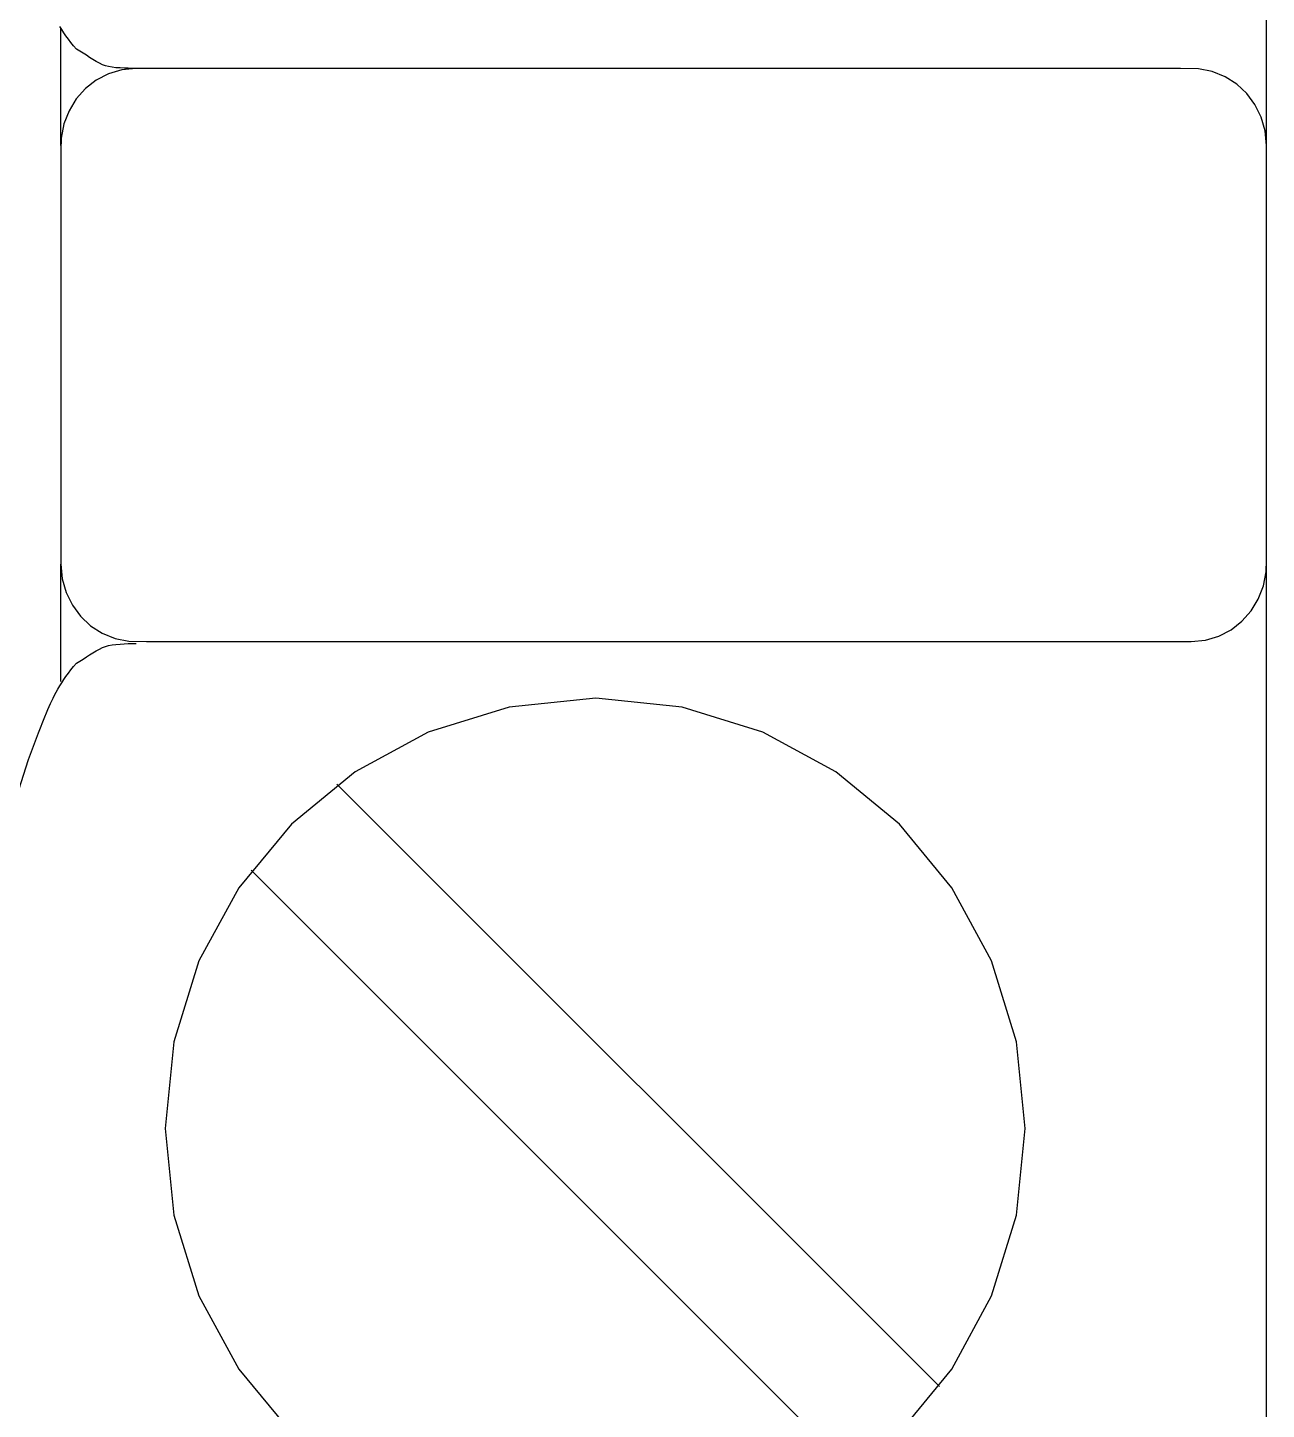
# Model space of a CAD drawing. Extents: x 1 to 47.7, y 0.2 to 35.
# Drawn here: x 37.19 to 37.672, y 3.325 to 3.863 of the extents above; entities that cross this region are included whole.
import ezdxf

# ---------------------------------------------------------------- set-up
doc = ezdxf.new("R2010")
doc.units = 0
doc.header["$MEASUREMENT"] = 0
for name, color, linetype in [('7_1__EMPTY_IO_BOARD_POSITI', 7, 'CONTINUOUS'), ('7_2___8__INDEPENDENT_INPUT', 7, 'CONTINUOUS'), ('7_3___8__OPTOISO_INDEPENDE', 7, 'CONTINUOUS'), ('7_4___24__OPTOISO_INDEPEND', 7, 'CONTINUOUS'), ('7_5___8__INDEPENDENT_INPUT', 7, 'CONTINUOUS'), ('7_6____8__INDEPENDENT_INPU', 7, 'CONTINUOUS'), ('7_7____8__OPTOISO_INDEPEND', 7, 'CONTINUOUS'), ('7_8____8__OPTOISO_INDEPEND', 7, 'CONTINUOUS')]:
    doc.layers.add(name, color=color, linetype=linetype)

msp = doc.modelspace()

# ---------------------------------------------------------------- linework, layer by layer
at = {"layer": '7_1__EMPTY_IO_BOARD_POSITI'}
msp.add_lwpolyline([(37.67201, 3.88041), (37.67201, 3.80307), (37.67201, 3.72857), (37.67201, 3.65707), (37.67201, 3.58871), (37.67201, 3.52366), (37.67201, 3.46206), (37.67201, 3.40407), (37.67201, 3.34983), (37.67201, 3.29951)], dxfattribs=at)
at = {"layer": '7_2___8__INDEPENDENT_INPUT'}
for points in [[(37.67212, 3.31402), (37.67212, 3.3499), (37.67212, 3.38779), (37.67212, 3.42763), (37.67212, 3.51293), (37.67212, 3.60536), (37.67212, 3.70447), (37.67212, 3.80982), (37.67212, 3.92095)], [(37.23261, 3.84679), (37.23111, 3.8468), (37.22954, 3.84682), (37.22794, 3.84687), (37.22634, 3.84695), (37.22478, 3.84707), (37.2233, 3.84724), (37.22193, 3.84747), (37.2207, 3.84776), (37.21956, 3.84818), (37.21831, 3.84878), (37.21706, 3.84946), (37.21579, 3.85022), (37.21452, 3.85103), (37.21325, 3.85187), (37.21199, 3.85271), (37.21073, 3.85354), (37.20948, 3.85433), (37.20832, 3.85556), (37.20726, 3.85687), (37.20626, 3.85815), (37.20533, 3.85941), (37.20447, 3.86065), (37.20366, 3.86188), (37.2029, 3.86311)], [(37.20337, 3.8168), (37.20337, 3.86235)], [(37.20337, 3.6084), (37.20337, 3.65395)], [(37.18699, 3.56628), (37.19081, 3.57807), (37.19461, 3.58835), (37.1971, 3.59467), (37.19771, 3.59617), (37.19828, 3.59749), (37.19881, 3.59869), (37.19932, 3.5998), (37.19983, 3.60086), (37.20035, 3.60192), (37.20091, 3.60301), (37.20153, 3.60418), (37.20219, 3.60542), (37.2029, 3.60665), (37.20366, 3.60788), (37.20447, 3.60911), (37.20533, 3.61036), (37.20626, 3.61161), (37.20726, 3.6129), (37.20832, 3.61421), (37.20948, 3.61543), (37.21073, 3.61623), (37.21199, 3.61705), (37.21325, 3.6179), (37.21452, 3.61873), (37.21579, 3.61954), (37.21706, 3.6203), (37.21831, 3.62099), (37.21956, 3.62158), (37.2207, 3.622), (37.22193, 3.62231), (37.2233, 3.62257), (37.22478, 3.62277), (37.22634, 3.62293), (37.22794, 3.62305), (37.22954, 3.62313), (37.23111, 3.62317), (37.23261, 3.62319)], [(37.52947, 3.31617), (37.54987, 3.34095), (37.56527, 3.36939), (37.575, 3.40082), (37.57839, 3.43458), (37.575, 3.46827), (37.56527, 3.49967), (37.54987, 3.52808), (37.52947, 3.55283), (37.50475, 3.57326), (37.47637, 3.58869), (37.445, 3.59844), (37.41132, 3.60184), (37.37761, 3.59844), (37.3462, 3.58869), (37.31776, 3.57326), (37.29297, 3.55283), (37.2725, 3.52808), (37.25705, 3.49967), (37.24728, 3.46827), (37.24387, 3.43458), (37.24728, 3.40082), (37.25705, 3.36939), (37.2725, 3.34095), (37.29297, 3.31617)], [(37.54497, 3.33415), (37.31071, 3.56842)], [(37.51155, 3.30073), (37.27729, 3.535)]]:
    msp.add_lwpolyline(points, dxfattribs=at)
msp.add_lwpolyline([(37.23261, 3.84679), (37.22705, 3.84625), (37.22184, 3.8447), (37.21709, 3.84223), (37.21288, 3.83894), (37.20932, 3.83495), (37.20651, 3.83034), (37.20453, 3.82522), (37.2035, 3.81969), (37.20337, 3.81518), (37.20337, 3.80338), (37.20337, 3.78283), (37.20337, 3.75671), (37.20337, 3.7282), (37.20337, 3.70049), (37.20337, 3.67675), (37.20337, 3.66018), (37.20337, 3.65395), (37.20389, 3.64825), (37.20541, 3.64291), (37.20782, 3.63803), (37.21101, 3.63372), (37.21491, 3.63006), (37.2194, 3.62717), (37.2244, 3.62514), (37.22979, 3.62408), (37.2367, 3.62395), (37.26643, 3.62395), (37.3182, 3.62395), (37.38401, 3.62395), (37.45582, 3.62395), (37.52563, 3.62395), (37.58542, 3.62395), (37.62718, 3.62395), (37.64288, 3.62395), (37.64844, 3.62449), (37.65364, 3.62604), (37.6584, 3.62851), (37.66261, 3.6318), (37.66616, 3.6358), (37.66898, 3.64041), (37.67095, 3.64553), (37.67198, 3.65106), (37.67212, 3.65557), (37.67212, 3.66737), (37.67212, 3.68792), (37.67212, 3.71405), (37.67212, 3.74255), (37.67212, 3.77026), (37.67212, 3.794), (37.67212, 3.81057), (37.67212, 3.8168), (37.67159, 3.8225), (37.67008, 3.82784), (37.66767, 3.83272), (37.66447, 3.83703), (37.66058, 3.84068), (37.65608, 3.84357), (37.65109, 3.84559), (37.6457, 3.84666), (37.63878, 3.84679), (37.60906, 3.84679), (37.55728, 3.84679), (37.49148, 3.84679), (37.41966, 3.84679), (37.34985, 3.84679), (37.29006, 3.84679), (37.24831, 3.84679)], close=True, dxfattribs=at)
at = {"layer": '7_3___8__OPTOISO_INDEPENDE'}
for points in [[(37.67212, 3.31402), (37.67212, 3.3499), (37.67212, 3.38779), (37.67212, 3.42763), (37.67212, 3.51293), (37.67212, 3.60536), (37.67212, 3.70447), (37.67212, 3.80982), (37.67212, 3.92095)], [(37.23261, 3.84679), (37.23111, 3.8468), (37.22954, 3.84682), (37.22794, 3.84687), (37.22634, 3.84695), (37.22478, 3.84707), (37.2233, 3.84724), (37.22193, 3.84747), (37.2207, 3.84776), (37.21956, 3.84818), (37.21831, 3.84878), (37.21706, 3.84946), (37.21579, 3.85022), (37.21452, 3.85103), (37.21325, 3.85187), (37.21199, 3.85271), (37.21073, 3.85354), (37.20948, 3.85433), (37.20832, 3.85556), (37.20726, 3.85687), (37.20626, 3.85815), (37.20533, 3.85941), (37.20447, 3.86065), (37.20366, 3.86188), (37.2029, 3.86311)], [(37.20337, 3.8168), (37.20337, 3.86235)], [(37.20337, 3.6084), (37.20337, 3.65395)], [(37.18699, 3.56628), (37.19081, 3.57807), (37.19461, 3.58835), (37.1971, 3.59467), (37.19771, 3.59617), (37.19828, 3.59749), (37.19881, 3.59869), (37.19932, 3.5998), (37.19983, 3.60086), (37.20035, 3.60192), (37.20091, 3.60301), (37.20153, 3.60418), (37.20219, 3.60542), (37.2029, 3.60665), (37.20366, 3.60788), (37.20447, 3.60911), (37.20533, 3.61036), (37.20626, 3.61161), (37.20726, 3.6129), (37.20832, 3.61421), (37.20948, 3.61543), (37.21073, 3.61623), (37.21199, 3.61705), (37.21325, 3.6179), (37.21452, 3.61873), (37.21579, 3.61954), (37.21706, 3.6203), (37.21831, 3.62099), (37.21956, 3.62158), (37.2207, 3.622), (37.22193, 3.62231), (37.2233, 3.62257), (37.22478, 3.62277), (37.22634, 3.62293), (37.22794, 3.62305), (37.22954, 3.62313), (37.23111, 3.62317), (37.23261, 3.62319)], [(37.52947, 3.31617), (37.54987, 3.34095), (37.56527, 3.36939), (37.575, 3.40082), (37.57839, 3.43458), (37.575, 3.46827), (37.56527, 3.49967), (37.54987, 3.52808), (37.52947, 3.55283), (37.50475, 3.57326), (37.47637, 3.58869), (37.445, 3.59844), (37.41132, 3.60184), (37.37761, 3.59844), (37.3462, 3.58869), (37.31776, 3.57326), (37.29297, 3.55283), (37.2725, 3.52808), (37.25705, 3.49967), (37.24728, 3.46827), (37.24387, 3.43458), (37.24728, 3.40082), (37.25705, 3.36939), (37.2725, 3.34095), (37.29297, 3.31617)], [(37.54497, 3.33415), (37.31071, 3.56842)], [(37.51155, 3.30073), (37.27729, 3.535)]]:
    msp.add_lwpolyline(points, dxfattribs=at)
msp.add_lwpolyline([(37.23261, 3.84679), (37.22705, 3.84625), (37.22184, 3.8447), (37.21709, 3.84223), (37.21288, 3.83894), (37.20932, 3.83495), (37.20651, 3.83034), (37.20453, 3.82522), (37.2035, 3.81969), (37.20337, 3.81518), (37.20337, 3.80338), (37.20337, 3.78283), (37.20337, 3.75671), (37.20337, 3.7282), (37.20337, 3.70049), (37.20337, 3.67675), (37.20337, 3.66018), (37.20337, 3.65395), (37.20389, 3.64825), (37.20541, 3.64291), (37.20782, 3.63803), (37.21101, 3.63372), (37.21491, 3.63006), (37.2194, 3.62717), (37.2244, 3.62514), (37.22979, 3.62408), (37.2367, 3.62395), (37.26643, 3.62395), (37.3182, 3.62395), (37.38401, 3.62395), (37.45582, 3.62395), (37.52563, 3.62395), (37.58542, 3.62395), (37.62718, 3.62395), (37.64288, 3.62395), (37.64844, 3.62449), (37.65364, 3.62604), (37.6584, 3.62851), (37.66261, 3.6318), (37.66616, 3.6358), (37.66898, 3.64041), (37.67095, 3.64553), (37.67198, 3.65106), (37.67212, 3.65557), (37.67212, 3.66737), (37.67212, 3.68792), (37.67212, 3.71405), (37.67212, 3.74255), (37.67212, 3.77026), (37.67212, 3.794), (37.67212, 3.81057), (37.67212, 3.8168), (37.67159, 3.8225), (37.67008, 3.82784), (37.66767, 3.83272), (37.66447, 3.83703), (37.66058, 3.84068), (37.65608, 3.84357), (37.65109, 3.84559), (37.6457, 3.84666), (37.63878, 3.84679), (37.60906, 3.84679), (37.55728, 3.84679), (37.49148, 3.84679), (37.41966, 3.84679), (37.34985, 3.84679), (37.29006, 3.84679), (37.24831, 3.84679)], close=True, dxfattribs=at)
at = {"layer": '7_4___24__OPTOISO_INDEPEND'}
for points in [[(37.67212, 3.31402), (37.67212, 3.3499), (37.67212, 3.38779), (37.67212, 3.42763), (37.67212, 3.51293), (37.67212, 3.60536), (37.67212, 3.70447), (37.67212, 3.80982), (37.67212, 3.92095)], [(37.23261, 3.84679), (37.23111, 3.8468), (37.22954, 3.84682), (37.22794, 3.84687), (37.22634, 3.84695), (37.22478, 3.84707), (37.2233, 3.84724), (37.22193, 3.84747), (37.2207, 3.84776), (37.21956, 3.84818), (37.21831, 3.84878), (37.21706, 3.84946), (37.21579, 3.85022), (37.21452, 3.85103), (37.21325, 3.85187), (37.21199, 3.85271), (37.21073, 3.85354), (37.20948, 3.85433), (37.20832, 3.85556), (37.20726, 3.85687), (37.20626, 3.85815), (37.20533, 3.85941), (37.20447, 3.86065), (37.20366, 3.86188), (37.2029, 3.86311)], [(37.20337, 3.8168), (37.20337, 3.86235)], [(37.20337, 3.6084), (37.20337, 3.65395)], [(37.18699, 3.56628), (37.19081, 3.57807), (37.19461, 3.58835), (37.1971, 3.59467), (37.19771, 3.59617), (37.19828, 3.59749), (37.19881, 3.59869), (37.19932, 3.5998), (37.19983, 3.60086), (37.20035, 3.60192), (37.20091, 3.60301), (37.20153, 3.60418), (37.20219, 3.60542), (37.2029, 3.60665), (37.20366, 3.60788), (37.20447, 3.60911), (37.20533, 3.61036), (37.20626, 3.61161), (37.20726, 3.6129), (37.20832, 3.61421), (37.20948, 3.61543), (37.21073, 3.61623), (37.21199, 3.61705), (37.21325, 3.6179), (37.21452, 3.61873), (37.21579, 3.61954), (37.21706, 3.6203), (37.21831, 3.62099), (37.21956, 3.62158), (37.2207, 3.622), (37.22193, 3.62231), (37.2233, 3.62257), (37.22478, 3.62277), (37.22634, 3.62293), (37.22794, 3.62305), (37.22954, 3.62313), (37.23111, 3.62317), (37.23261, 3.62319)], [(37.52947, 3.31617), (37.54987, 3.34095), (37.56527, 3.36939), (37.575, 3.40082), (37.57839, 3.43458), (37.575, 3.46827), (37.56527, 3.49967), (37.54987, 3.52808), (37.52947, 3.55283), (37.50475, 3.57326), (37.47637, 3.58869), (37.445, 3.59844), (37.41132, 3.60184), (37.37761, 3.59844), (37.3462, 3.58869), (37.31776, 3.57326), (37.29297, 3.55283), (37.2725, 3.52808), (37.25705, 3.49967), (37.24728, 3.46827), (37.24387, 3.43458), (37.24728, 3.40082), (37.25705, 3.36939), (37.2725, 3.34095), (37.29297, 3.31617)], [(37.54497, 3.33415), (37.31071, 3.56842)], [(37.51155, 3.30073), (37.27729, 3.535)]]:
    msp.add_lwpolyline(points, dxfattribs=at)
msp.add_lwpolyline([(37.23261, 3.84679), (37.22705, 3.84625), (37.22184, 3.8447), (37.21709, 3.84223), (37.21288, 3.83894), (37.20932, 3.83495), (37.20651, 3.83034), (37.20453, 3.82522), (37.2035, 3.81969), (37.20337, 3.81518), (37.20337, 3.80338), (37.20337, 3.78283), (37.20337, 3.75671), (37.20337, 3.7282), (37.20337, 3.70049), (37.20337, 3.67675), (37.20337, 3.66018), (37.20337, 3.65395), (37.20389, 3.64825), (37.20541, 3.64291), (37.20782, 3.63803), (37.21101, 3.63372), (37.21491, 3.63006), (37.2194, 3.62717), (37.2244, 3.62514), (37.22979, 3.62408), (37.2367, 3.62395), (37.26643, 3.62395), (37.3182, 3.62395), (37.38401, 3.62395), (37.45582, 3.62395), (37.52563, 3.62395), (37.58542, 3.62395), (37.62718, 3.62395), (37.64288, 3.62395), (37.64844, 3.62449), (37.65364, 3.62604), (37.6584, 3.62851), (37.66261, 3.6318), (37.66616, 3.6358), (37.66898, 3.64041), (37.67095, 3.64553), (37.67198, 3.65106), (37.67212, 3.65557), (37.67212, 3.66737), (37.67212, 3.68792), (37.67212, 3.71405), (37.67212, 3.74255), (37.67212, 3.77026), (37.67212, 3.794), (37.67212, 3.81057), (37.67212, 3.8168), (37.67159, 3.8225), (37.67008, 3.82784), (37.66767, 3.83272), (37.66447, 3.83703), (37.66058, 3.84068), (37.65608, 3.84357), (37.65109, 3.84559), (37.6457, 3.84666), (37.63878, 3.84679), (37.60906, 3.84679), (37.55728, 3.84679), (37.49148, 3.84679), (37.41966, 3.84679), (37.34985, 3.84679), (37.29006, 3.84679), (37.24831, 3.84679)], close=True, dxfattribs=at)
at = {"layer": '7_5___8__INDEPENDENT_INPUT'}
for points in [[(37.67212, 3.31402), (37.67212, 3.3499), (37.67212, 3.38779), (37.67212, 3.42763), (37.67212, 3.51293), (37.67212, 3.60536), (37.67212, 3.70447), (37.67212, 3.80982), (37.67212, 3.92095)], [(37.23261, 3.84679), (37.23111, 3.8468), (37.22954, 3.84682), (37.22794, 3.84687), (37.22634, 3.84695), (37.22478, 3.84707), (37.2233, 3.84724), (37.22193, 3.84747), (37.2207, 3.84776), (37.21956, 3.84818), (37.21831, 3.84878), (37.21706, 3.84946), (37.21579, 3.85022), (37.21452, 3.85103), (37.21325, 3.85187), (37.21199, 3.85271), (37.21073, 3.85354), (37.20948, 3.85433), (37.20832, 3.85556), (37.20726, 3.85687), (37.20626, 3.85815), (37.20533, 3.85941), (37.20447, 3.86065), (37.20366, 3.86188), (37.2029, 3.86311)], [(37.20337, 3.8168), (37.20337, 3.86235)], [(37.20337, 3.6084), (37.20337, 3.65395)], [(37.18699, 3.56628), (37.19081, 3.57807), (37.19461, 3.58835), (37.1971, 3.59467), (37.19771, 3.59617), (37.19828, 3.59749), (37.19881, 3.59869), (37.19932, 3.5998), (37.19983, 3.60086), (37.20035, 3.60192), (37.20091, 3.60301), (37.20153, 3.60418), (37.20219, 3.60542), (37.2029, 3.60665), (37.20366, 3.60788), (37.20447, 3.60911), (37.20533, 3.61036), (37.20626, 3.61161), (37.20726, 3.6129), (37.20832, 3.61421), (37.20948, 3.61543), (37.21073, 3.61623), (37.21199, 3.61705), (37.21325, 3.6179), (37.21452, 3.61873), (37.21579, 3.61954), (37.21706, 3.6203), (37.21831, 3.62099), (37.21956, 3.62158), (37.2207, 3.622), (37.22193, 3.62231), (37.2233, 3.62257), (37.22478, 3.62277), (37.22634, 3.62293), (37.22794, 3.62305), (37.22954, 3.62313), (37.23111, 3.62317), (37.23261, 3.62319)], [(37.52947, 3.31617), (37.54987, 3.34095), (37.56527, 3.36939), (37.575, 3.40082), (37.57839, 3.43458), (37.575, 3.46827), (37.56527, 3.49967), (37.54987, 3.52808), (37.52947, 3.55283), (37.50475, 3.57326), (37.47637, 3.58869), (37.445, 3.59844), (37.41132, 3.60184), (37.37761, 3.59844), (37.3462, 3.58869), (37.31776, 3.57326), (37.29297, 3.55283), (37.2725, 3.52808), (37.25705, 3.49967), (37.24728, 3.46827), (37.24387, 3.43458), (37.24728, 3.40082), (37.25705, 3.36939), (37.2725, 3.34095), (37.29297, 3.31617)], [(37.54497, 3.33415), (37.31071, 3.56842)], [(37.51155, 3.30073), (37.27729, 3.535)]]:
    msp.add_lwpolyline(points, dxfattribs=at)
msp.add_lwpolyline([(37.23261, 3.84679), (37.22705, 3.84625), (37.22184, 3.8447), (37.21709, 3.84223), (37.21288, 3.83894), (37.20932, 3.83495), (37.20651, 3.83034), (37.20453, 3.82522), (37.2035, 3.81969), (37.20337, 3.81518), (37.20337, 3.80338), (37.20337, 3.78283), (37.20337, 3.75671), (37.20337, 3.7282), (37.20337, 3.70049), (37.20337, 3.67675), (37.20337, 3.66018), (37.20337, 3.65395), (37.20389, 3.64825), (37.20541, 3.64291), (37.20782, 3.63803), (37.21101, 3.63372), (37.21491, 3.63006), (37.2194, 3.62717), (37.2244, 3.62514), (37.22979, 3.62408), (37.2367, 3.62395), (37.26643, 3.62395), (37.3182, 3.62395), (37.38401, 3.62395), (37.45582, 3.62395), (37.52563, 3.62395), (37.58542, 3.62395), (37.62718, 3.62395), (37.64288, 3.62395), (37.64844, 3.62449), (37.65364, 3.62604), (37.6584, 3.62851), (37.66261, 3.6318), (37.66616, 3.6358), (37.66898, 3.64041), (37.67095, 3.64553), (37.67198, 3.65106), (37.67212, 3.65557), (37.67212, 3.66737), (37.67212, 3.68792), (37.67212, 3.71405), (37.67212, 3.74255), (37.67212, 3.77026), (37.67212, 3.794), (37.67212, 3.81057), (37.67212, 3.8168), (37.67159, 3.8225), (37.67008, 3.82784), (37.66767, 3.83272), (37.66447, 3.83703), (37.66058, 3.84068), (37.65608, 3.84357), (37.65109, 3.84559), (37.6457, 3.84666), (37.63878, 3.84679), (37.60906, 3.84679), (37.55728, 3.84679), (37.49148, 3.84679), (37.41966, 3.84679), (37.34985, 3.84679), (37.29006, 3.84679), (37.24831, 3.84679)], close=True, dxfattribs=at)
at = {"layer": '7_6____8__INDEPENDENT_INPU'}
for points in [[(37.67212, 3.31402), (37.67212, 3.3499), (37.67212, 3.38779), (37.67212, 3.42763), (37.67212, 3.51293), (37.67212, 3.60536), (37.67212, 3.70447), (37.67212, 3.80982), (37.67212, 3.92095)], [(37.23261, 3.84679), (37.23111, 3.8468), (37.22954, 3.84682), (37.22794, 3.84687), (37.22634, 3.84695), (37.22478, 3.84707), (37.2233, 3.84724), (37.22193, 3.84747), (37.2207, 3.84776), (37.21956, 3.84818), (37.21831, 3.84878), (37.21706, 3.84946), (37.21579, 3.85022), (37.21452, 3.85103), (37.21325, 3.85187), (37.21199, 3.85271), (37.21073, 3.85354), (37.20948, 3.85433), (37.20832, 3.85556), (37.20726, 3.85687), (37.20626, 3.85815), (37.20533, 3.85941), (37.20447, 3.86065), (37.20366, 3.86188), (37.2029, 3.86311)], [(37.20337, 3.8168), (37.20337, 3.86235)], [(37.20337, 3.6084), (37.20337, 3.65395)], [(37.18699, 3.56628), (37.19081, 3.57807), (37.19461, 3.58835), (37.1971, 3.59467), (37.19771, 3.59617), (37.19828, 3.59749), (37.19881, 3.59869), (37.19932, 3.5998), (37.19983, 3.60086), (37.20035, 3.60192), (37.20091, 3.60301), (37.20153, 3.60418), (37.20219, 3.60542), (37.2029, 3.60665), (37.20366, 3.60788), (37.20447, 3.60911), (37.20533, 3.61036), (37.20626, 3.61161), (37.20726, 3.6129), (37.20832, 3.61421), (37.20948, 3.61543), (37.21073, 3.61623), (37.21199, 3.61705), (37.21325, 3.6179), (37.21452, 3.61873), (37.21579, 3.61954), (37.21706, 3.6203), (37.21831, 3.62099), (37.21956, 3.62158), (37.2207, 3.622), (37.22193, 3.62231), (37.2233, 3.62257), (37.22478, 3.62277), (37.22634, 3.62293), (37.22794, 3.62305), (37.22954, 3.62313), (37.23111, 3.62317), (37.23261, 3.62319)], [(37.52947, 3.31617), (37.54987, 3.34095), (37.56527, 3.36939), (37.575, 3.40082), (37.57839, 3.43458), (37.575, 3.46827), (37.56527, 3.49967), (37.54987, 3.52808), (37.52947, 3.55283), (37.50475, 3.57326), (37.47637, 3.58869), (37.445, 3.59844), (37.41132, 3.60184), (37.37761, 3.59844), (37.3462, 3.58869), (37.31776, 3.57326), (37.29297, 3.55283), (37.2725, 3.52808), (37.25705, 3.49967), (37.24728, 3.46827), (37.24387, 3.43458), (37.24728, 3.40082), (37.25705, 3.36939), (37.2725, 3.34095), (37.29297, 3.31617)], [(37.54497, 3.33415), (37.31071, 3.56842)], [(37.51155, 3.30073), (37.27729, 3.535)]]:
    msp.add_lwpolyline(points, dxfattribs=at)
msp.add_lwpolyline([(37.23261, 3.84679), (37.22705, 3.84625), (37.22184, 3.8447), (37.21709, 3.84223), (37.21288, 3.83894), (37.20932, 3.83495), (37.20651, 3.83034), (37.20453, 3.82522), (37.2035, 3.81969), (37.20337, 3.81518), (37.20337, 3.80338), (37.20337, 3.78283), (37.20337, 3.75671), (37.20337, 3.7282), (37.20337, 3.70049), (37.20337, 3.67675), (37.20337, 3.66018), (37.20337, 3.65395), (37.20389, 3.64825), (37.20541, 3.64291), (37.20782, 3.63803), (37.21101, 3.63372), (37.21491, 3.63006), (37.2194, 3.62717), (37.2244, 3.62514), (37.22979, 3.62408), (37.2367, 3.62395), (37.26643, 3.62395), (37.3182, 3.62395), (37.38401, 3.62395), (37.45582, 3.62395), (37.52563, 3.62395), (37.58542, 3.62395), (37.62718, 3.62395), (37.64288, 3.62395), (37.64844, 3.62449), (37.65364, 3.62604), (37.6584, 3.62851), (37.66261, 3.6318), (37.66616, 3.6358), (37.66898, 3.64041), (37.67095, 3.64553), (37.67198, 3.65106), (37.67212, 3.65557), (37.67212, 3.66737), (37.67212, 3.68792), (37.67212, 3.71405), (37.67212, 3.74255), (37.67212, 3.77026), (37.67212, 3.794), (37.67212, 3.81057), (37.67212, 3.8168), (37.67159, 3.8225), (37.67008, 3.82784), (37.66767, 3.83272), (37.66447, 3.83703), (37.66058, 3.84068), (37.65608, 3.84357), (37.65109, 3.84559), (37.6457, 3.84666), (37.63878, 3.84679), (37.60906, 3.84679), (37.55728, 3.84679), (37.49148, 3.84679), (37.41966, 3.84679), (37.34985, 3.84679), (37.29006, 3.84679), (37.24831, 3.84679)], close=True, dxfattribs=at)
at = {"layer": '7_7____8__OPTOISO_INDEPEND'}
for points in [[(37.67212, 3.31402), (37.67212, 3.3499), (37.67212, 3.38779), (37.67212, 3.42763), (37.67212, 3.51293), (37.67212, 3.60536), (37.67212, 3.70447), (37.67212, 3.80982), (37.67212, 3.92095)], [(37.23261, 3.84679), (37.23111, 3.8468), (37.22954, 3.84682), (37.22794, 3.84687), (37.22634, 3.84695), (37.22478, 3.84707), (37.2233, 3.84724), (37.22193, 3.84747), (37.2207, 3.84776), (37.21956, 3.84818), (37.21831, 3.84878), (37.21706, 3.84946), (37.21579, 3.85022), (37.21452, 3.85103), (37.21325, 3.85187), (37.21199, 3.85271), (37.21073, 3.85354), (37.20948, 3.85433), (37.20832, 3.85556), (37.20726, 3.85687), (37.20626, 3.85815), (37.20533, 3.85941), (37.20447, 3.86065), (37.20366, 3.86188), (37.2029, 3.86311)], [(37.20337, 3.8168), (37.20337, 3.86235)], [(37.20337, 3.6084), (37.20337, 3.65395)], [(37.18699, 3.56628), (37.19081, 3.57807), (37.19461, 3.58835), (37.1971, 3.59467), (37.19771, 3.59617), (37.19828, 3.59749), (37.19881, 3.59869), (37.19932, 3.5998), (37.19983, 3.60086), (37.20035, 3.60192), (37.20091, 3.60301), (37.20153, 3.60418), (37.20219, 3.60542), (37.2029, 3.60665), (37.20366, 3.60788), (37.20447, 3.60911), (37.20533, 3.61036), (37.20626, 3.61161), (37.20726, 3.6129), (37.20832, 3.61421), (37.20948, 3.61543), (37.21073, 3.61623), (37.21199, 3.61705), (37.21325, 3.6179), (37.21452, 3.61873), (37.21579, 3.61954), (37.21706, 3.6203), (37.21831, 3.62099), (37.21956, 3.62158), (37.2207, 3.622), (37.22193, 3.62231), (37.2233, 3.62257), (37.22478, 3.62277), (37.22634, 3.62293), (37.22794, 3.62305), (37.22954, 3.62313), (37.23111, 3.62317), (37.23261, 3.62319)], [(37.52947, 3.31617), (37.54987, 3.34095), (37.56527, 3.36939), (37.575, 3.40082), (37.57839, 3.43458), (37.575, 3.46827), (37.56527, 3.49967), (37.54987, 3.52808), (37.52947, 3.55283), (37.50475, 3.57326), (37.47637, 3.58869), (37.445, 3.59844), (37.41132, 3.60184), (37.37761, 3.59844), (37.3462, 3.58869), (37.31776, 3.57326), (37.29297, 3.55283), (37.2725, 3.52808), (37.25705, 3.49967), (37.24728, 3.46827), (37.24387, 3.43458), (37.24728, 3.40082), (37.25705, 3.36939), (37.2725, 3.34095), (37.29297, 3.31617)], [(37.54497, 3.33415), (37.31071, 3.56842)], [(37.51155, 3.30073), (37.27729, 3.535)]]:
    msp.add_lwpolyline(points, dxfattribs=at)
msp.add_lwpolyline([(37.23261, 3.84679), (37.22705, 3.84625), (37.22184, 3.8447), (37.21709, 3.84223), (37.21288, 3.83894), (37.20932, 3.83495), (37.20651, 3.83034), (37.20453, 3.82522), (37.2035, 3.81969), (37.20337, 3.81518), (37.20337, 3.80338), (37.20337, 3.78283), (37.20337, 3.75671), (37.20337, 3.7282), (37.20337, 3.70049), (37.20337, 3.67675), (37.20337, 3.66018), (37.20337, 3.65395), (37.20389, 3.64825), (37.20541, 3.64291), (37.20782, 3.63803), (37.21101, 3.63372), (37.21491, 3.63006), (37.2194, 3.62717), (37.2244, 3.62514), (37.22979, 3.62408), (37.2367, 3.62395), (37.26643, 3.62395), (37.3182, 3.62395), (37.38401, 3.62395), (37.45582, 3.62395), (37.52563, 3.62395), (37.58542, 3.62395), (37.62718, 3.62395), (37.64288, 3.62395), (37.64844, 3.62449), (37.65364, 3.62604), (37.6584, 3.62851), (37.66261, 3.6318), (37.66616, 3.6358), (37.66898, 3.64041), (37.67095, 3.64553), (37.67198, 3.65106), (37.67212, 3.65557), (37.67212, 3.66737), (37.67212, 3.68792), (37.67212, 3.71405), (37.67212, 3.74255), (37.67212, 3.77026), (37.67212, 3.794), (37.67212, 3.81057), (37.67212, 3.8168), (37.67159, 3.8225), (37.67008, 3.82784), (37.66767, 3.83272), (37.66447, 3.83703), (37.66058, 3.84068), (37.65608, 3.84357), (37.65109, 3.84559), (37.6457, 3.84666), (37.63878, 3.84679), (37.60906, 3.84679), (37.55728, 3.84679), (37.49148, 3.84679), (37.41966, 3.84679), (37.34985, 3.84679), (37.29006, 3.84679), (37.24831, 3.84679)], close=True, dxfattribs=at)
at = {"layer": '7_8____8__OPTOISO_INDEPEND'}
for points in [[(37.67212, 3.31402), (37.67212, 3.3499), (37.67212, 3.38779), (37.67212, 3.42763), (37.67212, 3.51293), (37.67212, 3.60536), (37.67212, 3.70447), (37.67212, 3.80982), (37.67212, 3.92095)], [(37.23261, 3.84679), (37.23111, 3.8468), (37.22954, 3.84682), (37.22794, 3.84687), (37.22634, 3.84695), (37.22478, 3.84707), (37.2233, 3.84724), (37.22193, 3.84747), (37.2207, 3.84776), (37.21956, 3.84818), (37.21831, 3.84878), (37.21706, 3.84946), (37.21579, 3.85022), (37.21452, 3.85103), (37.21325, 3.85187), (37.21199, 3.85271), (37.21073, 3.85354), (37.20948, 3.85433), (37.20832, 3.85556), (37.20726, 3.85687), (37.20626, 3.85815), (37.20533, 3.85941), (37.20447, 3.86065), (37.20366, 3.86188), (37.2029, 3.86311)], [(37.20337, 3.8168), (37.20337, 3.86235)], [(37.20337, 3.6084), (37.20337, 3.65395)], [(37.18699, 3.56628), (37.19081, 3.57807), (37.19461, 3.58835), (37.1971, 3.59467), (37.19771, 3.59617), (37.19828, 3.59749), (37.19881, 3.59869), (37.19932, 3.5998), (37.19983, 3.60086), (37.20035, 3.60192), (37.20091, 3.60301), (37.20153, 3.60418), (37.20219, 3.60542), (37.2029, 3.60665), (37.20366, 3.60788), (37.20447, 3.60911), (37.20533, 3.61036), (37.20626, 3.61161), (37.20726, 3.6129), (37.20832, 3.61421), (37.20948, 3.61543), (37.21073, 3.61623), (37.21199, 3.61705), (37.21325, 3.6179), (37.21452, 3.61873), (37.21579, 3.61954), (37.21706, 3.6203), (37.21831, 3.62099), (37.21956, 3.62158), (37.2207, 3.622), (37.22193, 3.62231), (37.2233, 3.62257), (37.22478, 3.62277), (37.22634, 3.62293), (37.22794, 3.62305), (37.22954, 3.62313), (37.23111, 3.62317), (37.23261, 3.62319)], [(37.52947, 3.31617), (37.54987, 3.34095), (37.56527, 3.36939), (37.575, 3.40082), (37.57839, 3.43458), (37.575, 3.46827), (37.56527, 3.49967), (37.54987, 3.52808), (37.52947, 3.55283), (37.50475, 3.57326), (37.47637, 3.58869), (37.445, 3.59844), (37.41132, 3.60184), (37.37761, 3.59844), (37.3462, 3.58869), (37.31776, 3.57326), (37.29297, 3.55283), (37.2725, 3.52808), (37.25705, 3.49967), (37.24728, 3.46827), (37.24387, 3.43458), (37.24728, 3.40082), (37.25705, 3.36939), (37.2725, 3.34095), (37.29297, 3.31617)], [(37.54497, 3.33415), (37.31071, 3.56842)], [(37.51155, 3.30073), (37.27729, 3.535)]]:
    msp.add_lwpolyline(points, dxfattribs=at)
msp.add_lwpolyline([(37.23261, 3.84679), (37.22705, 3.84625), (37.22184, 3.8447), (37.21709, 3.84223), (37.21288, 3.83894), (37.20932, 3.83495), (37.20651, 3.83034), (37.20453, 3.82522), (37.2035, 3.81969), (37.20337, 3.81518), (37.20337, 3.80338), (37.20337, 3.78283), (37.20337, 3.75671), (37.20337, 3.7282), (37.20337, 3.70049), (37.20337, 3.67675), (37.20337, 3.66018), (37.20337, 3.65395), (37.20389, 3.64825), (37.20541, 3.64291), (37.20782, 3.63803), (37.21101, 3.63372), (37.21491, 3.63006), (37.2194, 3.62717), (37.2244, 3.62514), (37.22979, 3.62408), (37.2367, 3.62395), (37.26643, 3.62395), (37.3182, 3.62395), (37.38401, 3.62395), (37.45582, 3.62395), (37.52563, 3.62395), (37.58542, 3.62395), (37.62718, 3.62395), (37.64288, 3.62395), (37.64844, 3.62449), (37.65364, 3.62604), (37.6584, 3.62851), (37.66261, 3.6318), (37.66616, 3.6358), (37.66898, 3.64041), (37.67095, 3.64553), (37.67198, 3.65106), (37.67212, 3.65557), (37.67212, 3.66737), (37.67212, 3.68792), (37.67212, 3.71405), (37.67212, 3.74255), (37.67212, 3.77026), (37.67212, 3.794), (37.67212, 3.81057), (37.67212, 3.8168), (37.67159, 3.8225), (37.67008, 3.82784), (37.66767, 3.83272), (37.66447, 3.83703), (37.66058, 3.84068), (37.65608, 3.84357), (37.65109, 3.84559), (37.6457, 3.84666), (37.63878, 3.84679), (37.60906, 3.84679), (37.55728, 3.84679), (37.49148, 3.84679), (37.41966, 3.84679), (37.34985, 3.84679), (37.29006, 3.84679), (37.24831, 3.84679)], close=True, dxfattribs=at)

doc.saveas('drawing.dxf')
